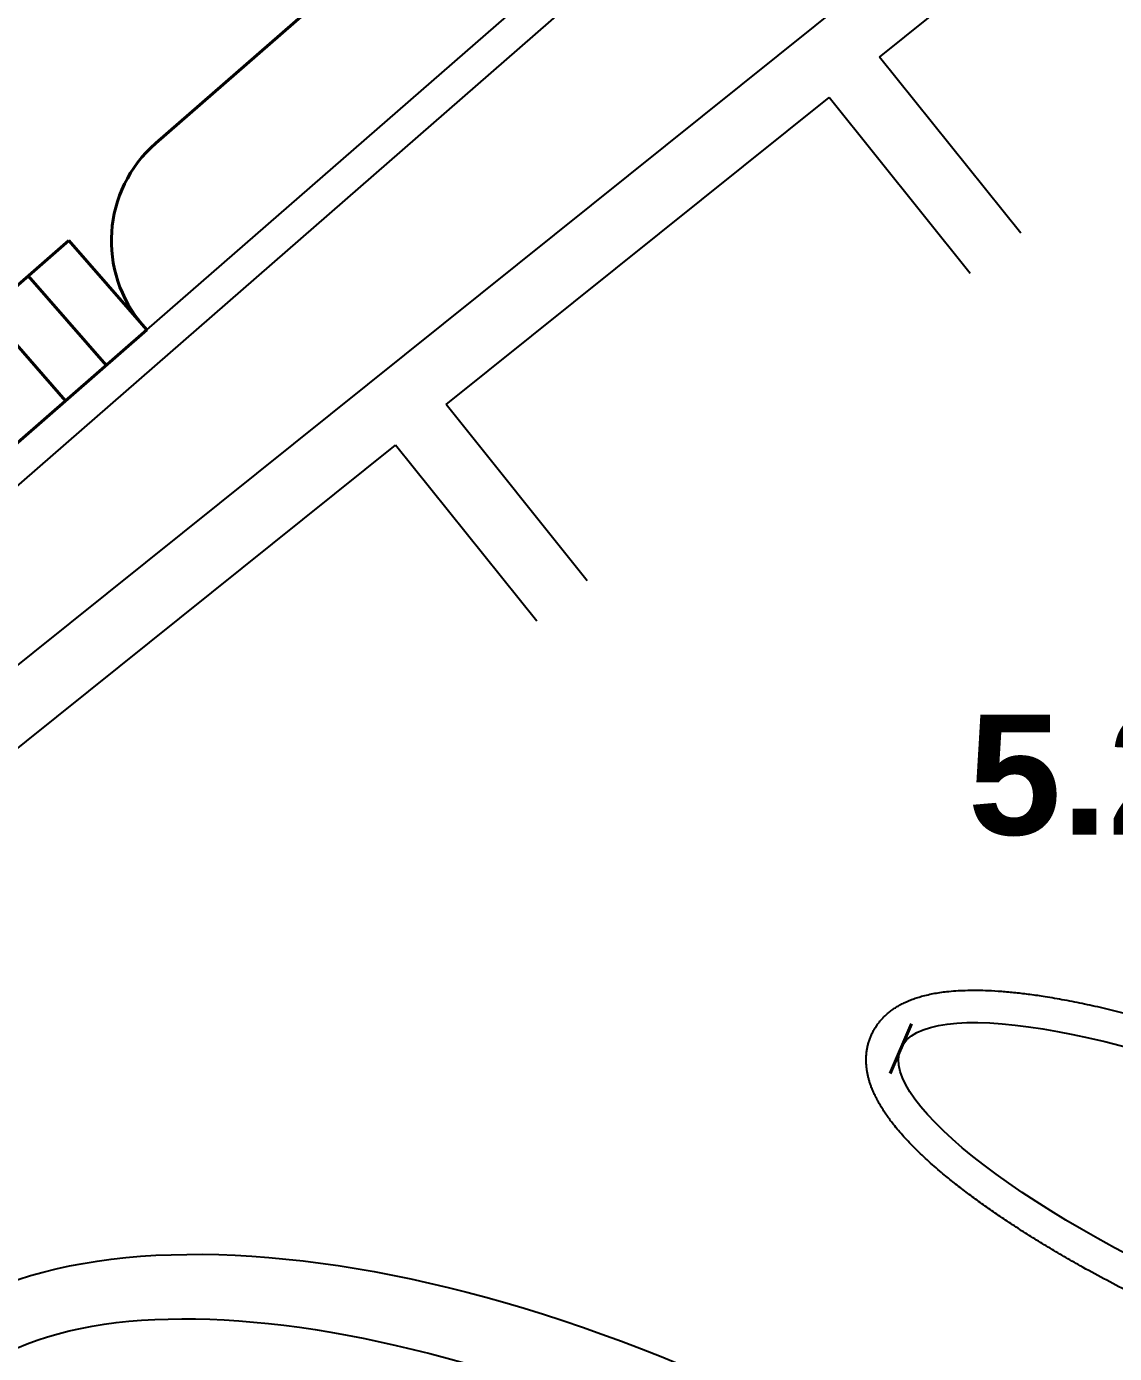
# Model space of a CAD drawing. Header units: millimetres. Extents: x 85680 to 1644304, y -104706 to 909689.
# Drawn here: x 1104419 to 1154858, y 258549 to 320062 of the extents above; entities that cross this region are included whole.
import ezdxf

# ---------------------------------------------------------------- set-up
doc = ezdxf.new("R2010")
doc.units = ezdxf.units.MM
doc.layers.add('expl', color=7, linetype='Continuous')
doc.layers.add('urban planing', color=243, linetype='Continuous')
doc.layers.add('road', color=252, linetype='Continuous', lineweight=40)
doc.styles.add('ПЛОЩАДЬ', font='arialbd.ttf')

msp = doc.modelspace()

# ---------------------------------------------------------------- linework, layer by layer
at = {"layer": 'road'}
for p, q in [((1110411, 314655, 0), (1120210, 323197, 0)), ((1083767, 290433, 0), (1106381, 310147, 0)), ((1106381, 310147, 0), (1109995, 306001, 0)), ((1104496, 308504, 0), (1108110, 304358, 0)), ((1102612, 306861, 0), (1106226, 302715, 0)), ((1084268, 283574, 0), (1109995, 306001, 0)), ((1087381, 286287, 0), (1109995, 306001, 0)), ((1109831, 306189, 0), (1109995, 306001, 0)), ((1144456, 271532, 0), (1145442, 273829, 0)), ((1144456, 271532, 0), (1145442, 273829, 0))]:
    msp.add_line(p, q, dxfattribs=at)
msp.add_arc((1114353, 310132, 0), 6000, 131.07996, 221.07996, dxfattribs=at)
at = {"layer": 'urban planing'}
for p, q in [((1109995, 306001, 0), (1151454, 342142, 0)), ((1095065, 283284, 0), (1158455, 334110, 0)), ((1143968, 318649, 0), (1160907, 332231, 0)), ((1150515, 310483, 0), (1143968, 318649, 0)), ((1123871, 302535, 0), (1141628, 316772, 0)), ((1148175, 308607, 0), (1141628, 316772, 0)), ((1130416, 294372, 0), (1123871, 302535, 0)), ((1094398, 278904, 0), (1121530, 300658, 0)), ((1128075, 292496, 0), (1121530, 300658, 0))]:
    msp.add_line(p, q, dxfattribs=at)
at = {"layer": 'urban planing', "elevation": 0, "flags": 128}
msp.add_lwpolyline([(1085453, 282076), (1085200, 282396), (1152439, 341011)], dxfattribs=at)
at = {"layer": 'urban planing'}
for centre, major_axis, ratio in [((1162805, 265011, 0), (17856, -7670), 0.250432), ((1132974, 237327, 0), (-35914, 19293), 0.477769), ((1133011, 237307, 0), (-33209, 17890), 0.427976)]:
    msp.add_ellipse(centre, major_axis=major_axis, ratio=ratio, dxfattribs=at)
msp.add_open_spline([(1182039, 256749, 0), (1182065, 256809, 0), (1182089, 256870, 0), (1182132, 256994, 0), (1182151, 257056, 0), (1182185, 257182, 0), (1182199, 257245, 0), (1182224, 257372, 0), (1182234, 257436, 0), (1182250, 257563, 0), (1182255, 257626, 0), (1182263, 257752, 0), (1182264, 257815, 0), (1182264, 257940, 0), (1182262, 258003, 0), (1182254, 258126, 0), (1182248, 258187, 0), (1182233, 258309, 0), (1182224, 258369, 0), (1182203, 258488, 0), (1182191, 258547, 0), (1182164, 258664, 0), (1182149, 258722, 0), (1182117, 258838, 0), (1182100, 258895, 0), (1182063, 259008, 0), (1182043, 259064, 0), (1182001, 259175, 0), (1181979, 259230, 0), (1181933, 259340, 0), (1181909, 259395, 0), (1181859, 259503, 0), (1181833, 259557, 0), (1181768, 259688, 0), (1181727, 259764, 0), (1181642, 259916, 0), (1181598, 259991, 0), (1181505, 260142, 0), (1181457, 260216, 0), (1181358, 260366, 0), (1181306, 260440, 0), (1181199, 260589, 0), (1181144, 260663, 0), (1181031, 260812, 0), (1180972, 260886, 0), (1180852, 261034, 0), (1180790, 261108, 0), (1180663, 261257, 0), (1180598, 261331, 0), (1180435, 261512, 0), (1180335, 261619, 0), (1180130, 261833, 0), (1180023, 261941, 0), (1179804, 262156, 0), (1179691, 262265, 0), (1179458, 262482, 0), (1179339, 262590, 0), (1179093, 262809, 0), (1178967, 262919, 0), (1178708, 263138, 0), (1178575, 263249, 0), (1178303, 263470, 0), (1178164, 263581, 0), (1177880, 263804, 0), (1177735, 263916, 0), (1177378, 264185, 0), (1177163, 264343, 0), (1176722, 264661, 0), (1176495, 264820, 0), (1176031, 265138, 0), (1175794, 265298, 0), (1175309, 265617, 0), (1175061, 265777, 0), (1174555, 266097, 0), (1174298, 266256, 0), (1173773, 266575, 0), (1173506, 266735, 0), (1172963, 267052, 0), (1172688, 267211, 0), (1172129, 267526, 0), (1171845, 267683, 0), (1171271, 267996, 0), (1170980, 268152, 0), (1170393, 268461, 0), (1170095, 268614, 0), (1169369, 268983, 0), (1168937, 269197, 0), (1168064, 269620, 0), (1167623, 269828, 0), (1166734, 270237, 0), (1166286, 270439, 0), (1165386, 270833, 0), (1164933, 271026, 0), (1164026, 271404, 0), (1163571, 271588, 0), (1162662, 271946, 0), (1162208, 272120, 0), (1161301, 272458, 0), (1160849, 272621, 0), (1159951, 272935, 0), (1159504, 273087, 0), (1158617, 273377, 0), (1158177, 273516, 0), (1157307, 273780, 0), (1156877, 273905, 0), (1156109, 274120, 0), (1155768, 274211, 0), (1155096, 274384, 0), (1154764, 274466, 0), (1154111, 274620, 0), (1153789, 274692, 0), (1153156, 274826, 0), (1152844, 274888, 0), (1152233, 275001, 0), (1151933, 275052, 0), (1151403, 275136, 0), (1151170, 275169, 0), (1150712, 275230, 0), (1150488, 275257, 0), (1150047, 275303, 0), (1149831, 275322, 0), (1149407, 275354, 0), (1149200, 275366, 0), (1148834, 275382, 0), (1148674, 275386, 0), (1148360, 275390, 0), (1148205, 275389, 0), (1147902, 275382, 0), (1147754, 275376, 0), (1147461, 275359, 0), (1147318, 275348, 0), (1147066, 275323, 0), (1146956, 275310, 0), (1146740, 275280, 0), (1146634, 275263, 0), (1146424, 275226, 0), (1146320, 275205, 0), (1146116, 275159, 0), (1146015, 275133, 0), (1145836, 275083, 0), (1145757, 275059, 0), (1145601, 275008, 0), (1145524, 274980, 0), (1145372, 274922, 0), (1145296, 274890, 0), (1145147, 274823, 0), (1145073, 274788, 0), (1144943, 274720, 0), (1144885, 274688, 0), (1144772, 274621, 0), (1144716, 274586, 0), (1144605, 274512, 0), (1144550, 274474, 0), (1144443, 274393, 0), (1144390, 274350, 0), (1144287, 274262, 0), (1144237, 274215, 0), (1144147, 274128, 0), (1144108, 274087, 0), (1144032, 274003, 0), (1143994, 273959, 0), (1143922, 273870, 0), (1143887, 273823, 0), (1143820, 273729, 0), (1143788, 273680, 0), (1143727, 273581, 0), (1143697, 273530, 0), (1143642, 273427, 0), (1143616, 273374, 0), (1143568, 273267, 0), (1143545, 273213, 0), (1143504, 273103, 0), (1143485, 273047, 0), (1143451, 272935, 0), (1143436, 272879, 0), (1143409, 272765, 0), (1143397, 272708, 0), (1143378, 272595, 0), (1143370, 272537, 0), (1143357, 272424, 0), (1143353, 272367, 0), (1143347, 272253, 0), (1143346, 272197, 0), (1143346, 272085, 0), (1143348, 272029, 0), (1143355, 271918, 0), (1143360, 271863, 0), (1143372, 271754, 0), (1143379, 271699, 0), (1143397, 271592, 0), (1143406, 271538, 0), (1143428, 271432, 0), (1143441, 271380, 0), (1143467, 271276, 0), (1143482, 271224, 0), (1143512, 271121, 0), (1143528, 271071, 0), (1143563, 270970, 0), (1143581, 270919, 0), (1143628, 270798, 0), (1143657, 270728, 0), (1143718, 270587, 0), (1143751, 270518, 0), (1143819, 270380, 0), (1143854, 270311, 0), (1143929, 270175, 0), (1143967, 270107, 0), (1144048, 269972, 0), (1144089, 269905, 0), (1144175, 269771, 0), (1144220, 269704, 0), (1144312, 269570, 0), (1144359, 269504, 0), (1144457, 269371, 0), (1144507, 269304, 0), (1144632, 269143, 0), (1144708, 269048, 0), (1144866, 268859, 0), (1144947, 268764, 0), (1145116, 268574, 0), (1145204, 268479, 0), (1145384, 268288, 0), (1145476, 268193, 0), (1145667, 268001, 0), (1145765, 267905, 0), (1145966, 267712, 0), (1146070, 267616, 0), (1146282, 267422, 0), (1146390, 267325, 0), (1146613, 267130, 0), (1146726, 267032, 0), (1147010, 266793, 0), (1147182, 266651, 0), (1147537, 266367, 0), (1147720, 266225, 0), (1148095, 265939, 0), (1148288, 265795, 0), (1148683, 265508, 0), (1148885, 265364, 0), (1149299, 265075, 0), (1149510, 264930, 0), (1149942, 264640, 0), (1150162, 264495, 0), (1150611, 264205, 0), (1150840, 264059, 0), (1151306, 263769, 0), (1151542, 263624, 0), (1152023, 263335, 0), (1152268, 263190, 0), (1152763, 262902, 0), (1153014, 262758, 0), (1153627, 262414, 0), (1153991, 262213, 0), (1154732, 261815, 0), (1155107, 261617, 0), (1155869, 261226, 0), (1156254, 261032, 0), (1157033, 260648, 0), (1157427, 260459, 0), (1158220, 260085, 0), (1158620, 259901, 0), (1159425, 259538, 0), (1159830, 259360, 0), (1160642, 259010, 0), (1161050, 258839, 0), (1161866, 258503, 0), (1162275, 258339, 0), (1163093, 258020, 0), (1163502, 257864, 0), (1164316, 257561, 0), (1164723, 257414, 0), (1165532, 257130, 0), (1165934, 256993, 0), (1166734, 256728, 0), (1167131, 256601, 0), (1167917, 256357, 0), (1168307, 256241, 0), (1169078, 256019, 0), (1169459, 255913, 0), (1170211, 255714, 0), (1170581, 255620, 0), (1171311, 255444, 0), (1171670, 255363, 0), (1172307, 255226, 0), (1172588, 255169, 0), (1173139, 255064, 0), (1173410, 255015, 0), (1173943, 254926, 0), (1174205, 254886, 0), (1174718, 254814, 0), (1174969, 254782, 0), (1175419, 254733, 0), (1175618, 254713, 0), (1176010, 254681, 0), (1176203, 254667, 0), (1176580, 254647, 0), (1176765, 254640, 0), (1177128, 254632, 0), (1177305, 254632, 0), (1177617, 254636, 0), (1177753, 254641, 0), (1178019, 254654, 0), (1178150, 254662, 0), (1178408, 254684, 0), (1178534, 254697, 0), (1178783, 254728, 0), (1178906, 254746, 0), (1179122, 254784, 0), (1179217, 254802, 0), (1179404, 254842, 0), (1179496, 254863, 0), (1179679, 254911, 0), (1179769, 254937, 0), (1179947, 254992, 0), (1180035, 255022, 0), (1180191, 255081, 0), (1180260, 255109, 0), (1180396, 255167, 0), (1180463, 255198, 0), (1180597, 255264, 0), (1180663, 255299, 0), (1180793, 255373, 0), (1180857, 255412, 0), (1180971, 255486, 0), (1181022, 255521, 0), (1181121, 255593, 0), (1181170, 255631, 0), (1181266, 255710, 0), (1181313, 255751, 0), (1181405, 255837, 0), (1181451, 255881, 0), (1181538, 255973, 0), (1181581, 256021, 0), (1181663, 256120, 0), (1181703, 256171, 0), (1181779, 256276, 0), (1181815, 256330, 0), (1181885, 256442, 0), (1181917, 256499, 0), (1181978, 256615, 0), (1182007, 256675, 0), (1182035, 256740, 0), (1182037, 256744, 0), (1182039, 256749, 0)], degree=3, knots=[0, 0, 0, 0, 0.018093, 0.018093, 0.036187, 0.036187, 0.05428, 0.05428, 0.072374, 0.072374, 0.090467, 0.090467, 0.108561, 0.108561, 0.126654, 0.126654, 0.144748, 0.144748, 0.162841, 0.162841, 0.180935, 0.180935, 0.199028, 0.199028, 0.217122, 0.217122, 0.235215, 0.235215, 0.253308, 0.253308, 0.271402, 0.271402, 0.289495, 0.289495, 0.315453, 0.315453, 0.34141, 0.34141, 0.367367, 0.367367, 0.393324, 0.393324, 0.419281, 0.419281, 0.445238, 0.445238, 0.471196, 0.471196, 0.497153, 0.497153, 0.534361, 0.534361, 0.571569, 0.571569, 0.608777, 0.608777, 0.645985, 0.645985, 0.683193, 0.683193, 0.720401, 0.720401, 0.757609, 0.757609, 0.794817, 0.794817, 0.847222, 0.847222, 0.899628, 0.899628, 0.952033, 0.952033, 1.004439, 1.004439, 1.056844, 1.056844, 1.10925, 1.10925, 1.161655, 1.161655, 1.21406, 1.21406, 1.266466, 1.266466, 1.318871, 1.318871, 1.393343, 1.393343, 1.467815, 1.467815, 1.542287, 1.542287, 1.616759, 1.616759, 1.691231, 1.691231, 1.765702, 1.765702, 1.840174, 1.840174, 1.914646, 1.914646, 1.989118, 1.989118, 2.06359, 2.06359, 2.12398, 2.12398, 2.184371, 2.184371, 2.244761, 2.244761, 2.305151, 2.305151, 2.365542, 2.365542, 2.414265, 2.414265, 2.462988, 2.462988, 2.511712, 2.511712, 2.560435, 2.560435, 2.599536, 2.599536, 2.638638, 2.638638, 2.677739, 2.677739, 2.71684, 2.71684, 2.747796, 2.747796, 2.778751, 2.778751, 2.809706, 2.809706, 2.840661, 2.840661, 2.865526, 2.865526, 2.890392, 2.890392, 2.915257, 2.915257, 2.940122, 2.940122, 2.959961, 2.959961, 2.979799, 2.979799, 2.999637, 2.999637, 3.019475, 3.019475, 3.039313, 3.039313, 3.055551, 3.055551, 3.071788, 3.071788, 3.088026, 3.088026, 3.104263, 3.104263, 3.120501, 3.120501, 3.136738, 3.136738, 3.152976, 3.152976, 3.169213, 3.169213, 3.185451, 3.185451, 3.201688, 3.201688, 3.217926, 3.217926, 3.234163, 3.234163, 3.250401, 3.250401, 3.266638, 3.266638, 3.282876, 3.282876, 3.299113, 3.299113, 3.315351, 3.315351, 3.331588, 3.331588, 3.347826, 3.347826, 3.364063, 3.364063, 3.3803, 3.3803, 3.403546, 3.403546, 3.426792, 3.426792, 3.450037, 3.450037, 3.473283, 3.473283, 3.496529, 3.496529, 3.519774, 3.519774, 3.54302, 3.54302, 3.566265, 3.566265, 3.599412, 3.599412, 3.632559, 3.632559, 3.665706, 3.665706, 3.698853, 3.698853, 3.732, 3.732, 3.765147, 3.765147, 3.798294, 3.798294, 3.831441, 3.831441, 3.879039, 3.879039, 3.926636, 3.926636, 3.974234, 3.974234, 4.021831, 4.021831, 4.069428, 4.069428, 4.117026, 4.117026, 4.164623, 4.164623, 4.212221, 4.212221, 4.259818, 4.259818, 4.307416, 4.307416, 4.374393, 4.374393, 4.44137, 4.44137, 4.508347, 4.508347, 4.575325, 4.575325, 4.642302, 4.642302, 4.709279, 4.709279, 4.776257, 4.776257, 4.843234, 4.843234, 4.910211, 4.910211, 4.977189, 4.977189, 5.044166, 5.044166, 5.111143, 5.111143, 5.17812, 5.17812, 5.245098, 5.245098, 5.312075, 5.312075, 5.379052, 5.379052, 5.433093, 5.433093, 5.487133, 5.487133, 5.541174, 5.541174, 5.595214, 5.595214, 5.639819, 5.639819, 5.684425, 5.684425, 5.729031, 5.729031, 5.773636, 5.773636, 5.808956, 5.808956, 5.844275, 5.844275, 5.879595, 5.879595, 5.914915, 5.914915, 5.943077, 5.943077, 5.971239, 5.971239, 5.999401, 5.999401, 6.027563, 6.027563, 6.050137, 6.050137, 6.072712, 6.072712, 6.095287, 6.095287, 6.117862, 6.117862, 6.136075, 6.136075, 6.154287, 6.154287, 6.1725, 6.1725, 6.190713, 6.190713, 6.208925, 6.208925, 6.227138, 6.227138, 6.245351, 6.245351, 6.263563, 6.263563, 6.281776, 6.281776, 6.283185, 6.283185, 6.283185, 6.283185], dxfattribs=at)

# ---------------------------------------------------------------- texts
at = {"layer": 'expl', "style": 'ПЛОЩАДЬ'}
msp.add_text('5.2', height=5575.6, dxfattribs=at).set_placement((1148061, 282593, 0))

doc.saveas('drawing.dxf')
